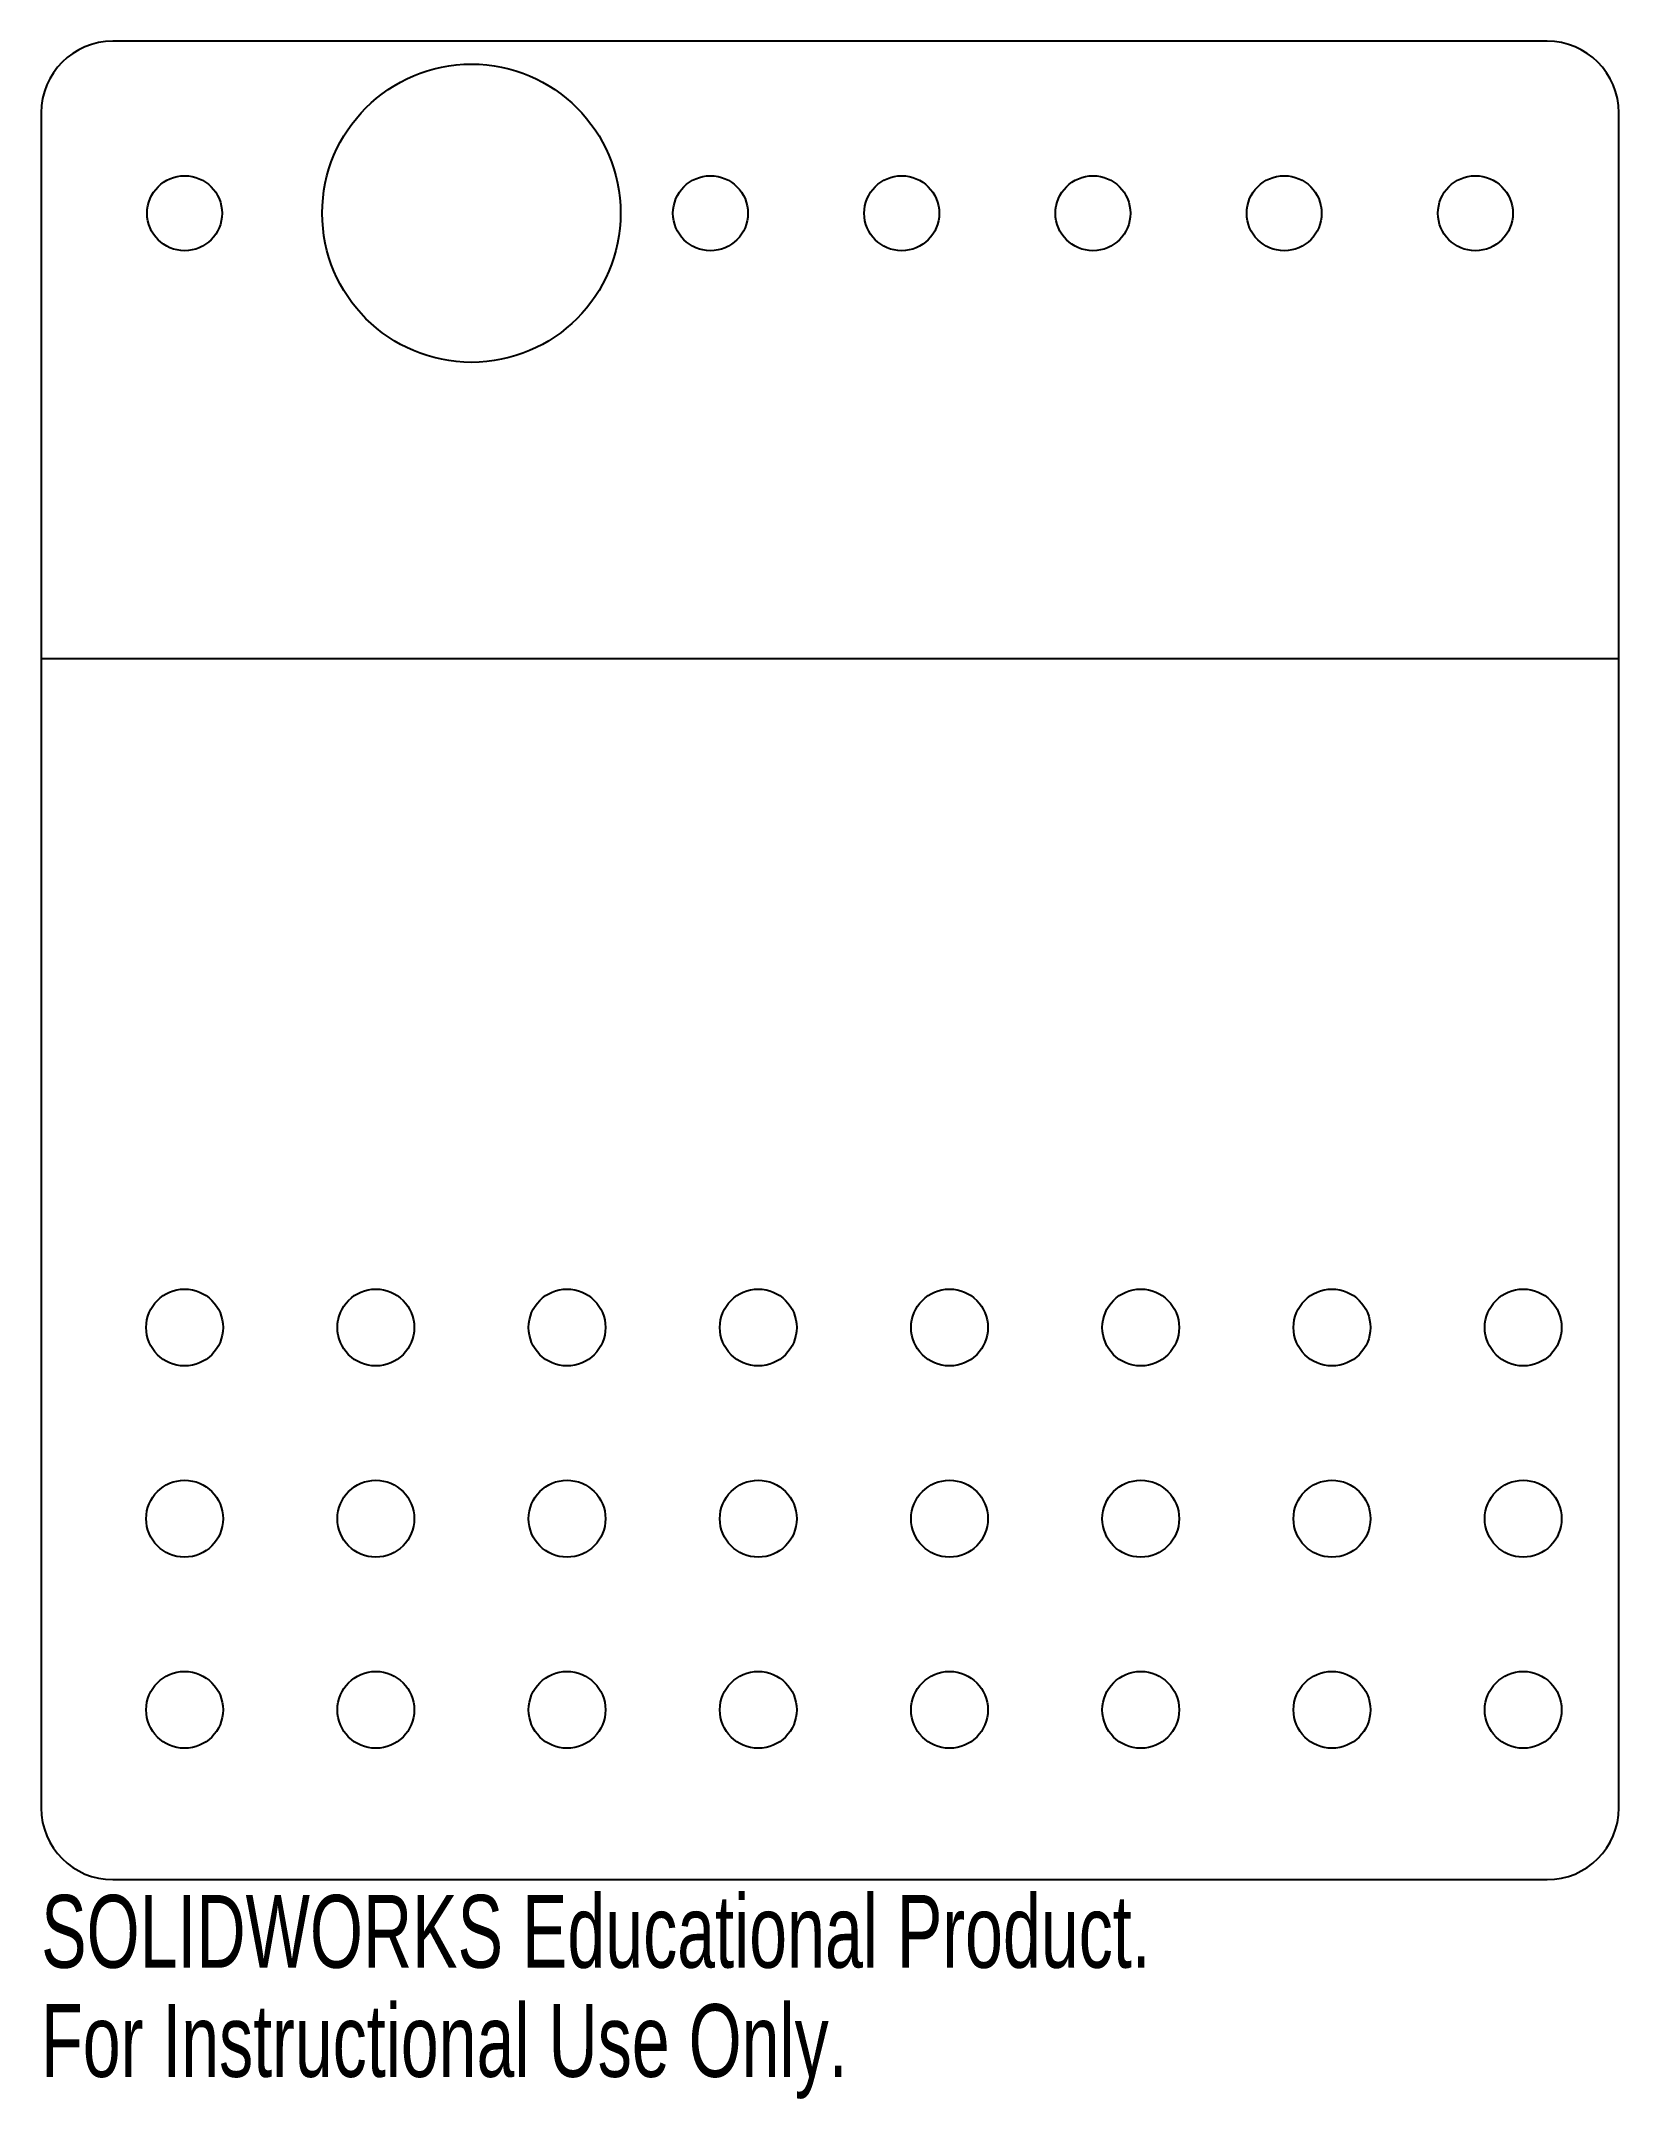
# Model space of a CAD drawing. Header units: inches. Extents: x 0 to 4.13, y -0.57 to 4.81.
import ezdxf

# ---------------------------------------------------------------- set-up
doc = ezdxf.new("R2010")
doc.units = ezdxf.units.IN
doc.header["$MEASUREMENT"] = 0
doc.styles.add('SLDTEXTSTYLE0', font='TXT', dxfattribs={"width": 0.7})

msp = doc.modelspace()

# ---------------------------------------------------------------- linework, layer by layer
at = {"color": 7, "linetype": 'Continuous', "lineweight": 25}
for p, q in [((3.9375, 4.8082), (0.1875, 4.8082)), ((0, 4.6207), (0, 0.1875)), ((4.125, 0.1875), (4.125, 4.6207)), ((0.1875, 0), (3.9375, 0))]:
    msp.add_line(p, q, dxfattribs=at)
at = {"color": 7, "linetype": 'Continuous'}
msp.add_line((4.125, 3.1925), (0, 3.1925), dxfattribs=at)
at = {"color": 7, "linetype": 'Continuous', "lineweight": 25}
for centre, radius in [((1.125, 4.3582), 0.39), ((0.375, 4.3582), 0.098), ((1.75, 4.3582), 0.098), ((2.25, 4.3582), 0.098), ((2.75, 4.3582), 0.098), ((3.25, 4.3582), 0.098), ((3.75, 4.3582), 0.098), ((0.375, 1.444), 0.1005), ((0.875, 1.444), 0.1005), ((1.375, 1.444), 0.1005), ((1.875, 1.444), 0.1005), ((2.375, 1.444), 0.1005), ((2.875, 1.444), 0.1005), ((3.375, 1.444), 0.1005), ((3.875, 1.444), 0.1005), ((0.375, 0.944), 0.1005), ((0.875, 0.944), 0.1005), ((1.375, 0.944), 0.1005), ((1.875, 0.944), 0.1005), ((2.375, 0.944), 0.1005), ((2.875, 0.944), 0.1005), ((3.375, 0.944), 0.1005), ((3.875, 0.944), 0.1005), ((0.375, 0.444), 0.1005), ((0.875, 0.444), 0.1005), ((1.375, 0.444), 0.1005), ((1.875, 0.444), 0.1005), ((2.375, 0.444), 0.1005), ((2.875, 0.444), 0.1005), ((3.375, 0.444), 0.1005), ((3.875, 0.444), 0.1005)]:
    msp.add_circle(centre, radius, dxfattribs=at)
for centre, start, end in [((0.1875, 4.6207), 90, 180), ((3.9375, 4.6207), 0, 90), ((0.1875, 0.1875), 180, 270), ((3.9375, 0.1875), 270, 0)]:
    msp.add_arc(centre, 0.1875, start, end, dxfattribs=at)

# ---------------------------------------------------------------- texts
at = {"color": 7, "linetype": 'Continuous', "char_height": 0.1903, "attachment_point": 1, "style": 'SLDTEXTSTYLE0'}
for s, insert in [('SOLIDWORKS Educational Product.', (0, -0.0401)), ('For Instructional Use Only.', (0, -0.3256))]:
    msp.add_mtext(s, dxfattribs=dict(at, insert=insert))

doc.saveas('drawing.dxf')
